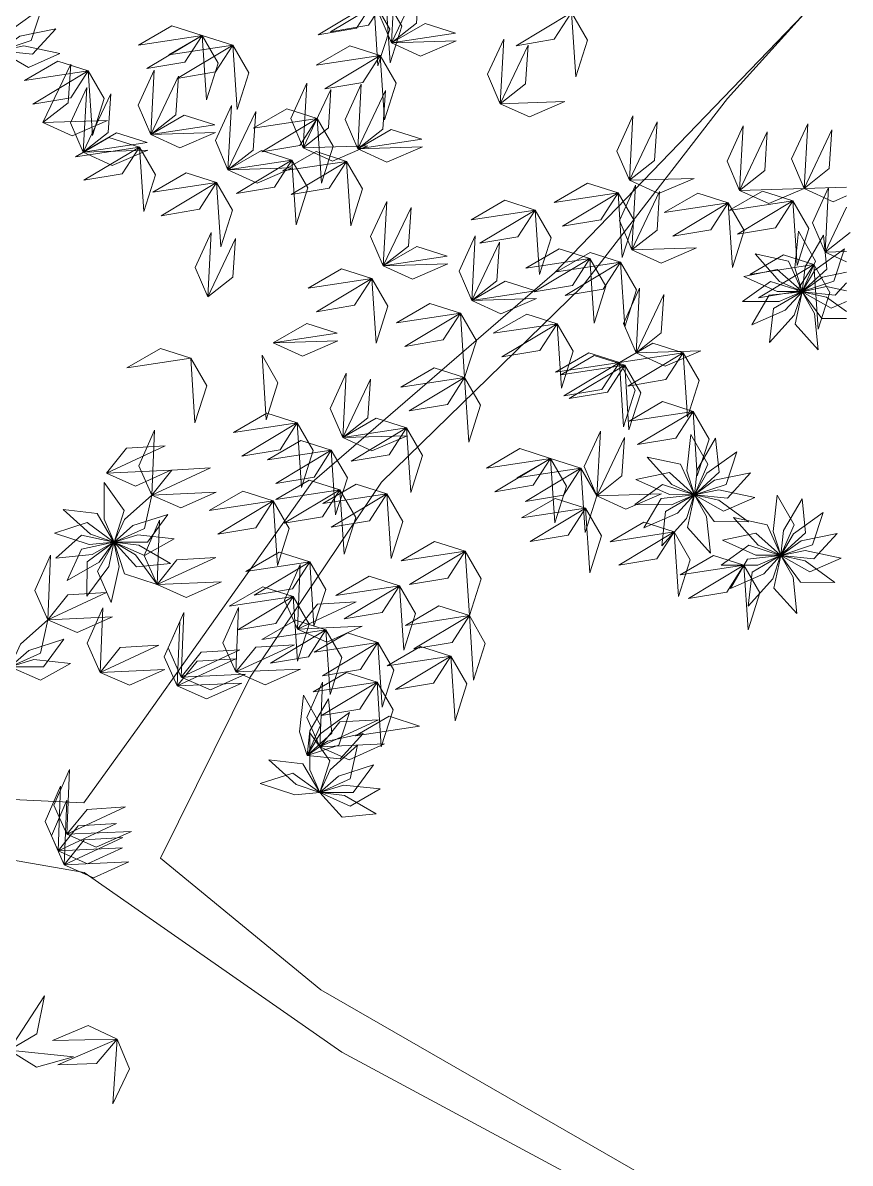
# Model space of a CAD drawing. Header units: inches. Extents: x 15 to 22798, y 21 to 21519.
# Drawn here: x 14913 to 14989.8, y 12393.4 to 12499.2 of the extents above; entities that cross this region are included whole.
import ezdxf

# ---------------------------------------------------------------- set-up
doc = ezdxf.new("R2010")
doc.units = ezdxf.units.IN
doc.header["$MEASUREMENT"] = 0
doc.layers.add('ARREDAMENTO', color=8, linetype='Continuous', lineweight=13)

msp = doc.modelspace()

# ---------------------------------------------------------------- linework, layer by layer
at = {"layer": 'ARREDAMENTO', "lineweight": 0}
for points in [[(14947.21, 12497.31), (14946.04, 12500.03), (14947.53, 12503.29), (14947.21, 12497.31)], [(14947.21, 12497.31), (14949.54, 12499.14), (14949.78, 12502.72), (14947.21, 12497.31)], [(14914.76, 12500.56), (14912, 12498.57), (14910.83, 12496.57), (14913.76, 12497.54), (14914.76, 12500.56)], [(14945.56, 12501.15), (14943.95, 12498.66), (14940.41, 12498.07), (14945.56, 12501.15)], [(14946.68, 12501.44), (14945.08, 12498.95), (14941.54, 12498.35), (14946.68, 12501.44)], [(14945.56, 12501.15), (14947.04, 12498.59), (14945.95, 12495.17), (14945.56, 12501.15)], [(14946.68, 12501.44), (14948.17, 12498.87), (14947.08, 12495.45), (14946.68, 12501.44)], [(14963.91, 12500.14), (14962.3, 12497.65), (14958.76, 12497.05), (14963.91, 12500.14)], [(14963.91, 12500.14), (14965.39, 12497.57), (14964.3, 12494.15), (14963.91, 12500.14)], [(14916.05, 12498.62), (14912.71, 12497.92), (14910.84, 12496.57), (14913.9, 12496.26), (14916.05, 12498.62)], [(14929.65, 12498), (14926.82, 12498.9), (14923.72, 12497.11), (14929.65, 12498)], [(14953.14, 12498.2), (14950.32, 12499.1), (14947.21, 12497.31), (14953.14, 12498.2)], [(14929.65, 12498), (14928.04, 12495.51), (14924.5, 12494.92), (14929.65, 12498)], [(14932.47, 12497.1), (14929.65, 12498), (14926.54, 12496.21), (14932.47, 12497.1)], [(14929.65, 12498), (14931.13, 12495.44), (14930.04, 12492.02), (14929.65, 12498)], [(14947.21, 12497.31), (14949.91, 12496.07), (14953.2, 12497.49), (14947.21, 12497.31)], [(14957.3, 12491.67), (14956.13, 12494.4), (14957.62, 12497.66), (14957.3, 12491.67)], [(14916.43, 12496.32), (14913.09, 12497.03), (14910.83, 12496.57), (14913.51, 12495.04), (14916.43, 12496.32)], [(14932.47, 12497.1), (14930.87, 12494.61), (14927.33, 12494.02), (14932.47, 12497.1)], [(14932.47, 12497.1), (14933.96, 12494.54), (14932.87, 12491.12), (14932.47, 12497.1)], [(14946.16, 12496.14), (14943.33, 12497.05), (14940.22, 12495.25), (14946.16, 12496.14)], [(14957.3, 12491.67), (14959.63, 12493.51), (14959.88, 12497.09), (14957.3, 12491.67)], [(14919.07, 12494.72), (14916.24, 12495.62), (14913.14, 12493.82), (14919.07, 12494.72)], [(14914.86, 12489.93), (14917.19, 12491.76), (14917.44, 12495.34), (14914.86, 12489.93)], [(14946.16, 12496.14), (14944.55, 12493.65), (14941.01, 12493.06), (14946.16, 12496.14)], [(14946.16, 12496.14), (14947.64, 12493.58), (14946.55, 12490.16), (14946.16, 12496.14)], [(14919.07, 12494.72), (14917.46, 12492.22), (14913.92, 12491.63), (14919.07, 12494.72)], [(14919.07, 12494.72), (14920.55, 12492.15), (14919.46, 12488.73), (14919.07, 12494.72)], [(14924.87, 12488.8), (14923.7, 12491.53), (14925.19, 12494.79), (14924.87, 12488.8)], [(14924.87, 12488.8), (14927.19, 12490.64), (14927.44, 12494.22), (14924.87, 12488.8)], [(14918.6, 12487.17), (14917.43, 12489.9), (14918.92, 12493.16), (14918.6, 12487.17)], [(14939.02, 12487.58), (14937.85, 12490.31), (14939.34, 12493.57), (14939.02, 12487.58)], [(14944.08, 12487.48), (14942.91, 12490.21), (14944.4, 12493.47), (14944.08, 12487.48)], [(14918.6, 12487.17), (14920.92, 12489.01), (14921.17, 12492.59), (14918.6, 12487.17)], [(14939.02, 12487.58), (14941.35, 12489.42), (14941.59, 12493), (14939.02, 12487.58)], [(14944.08, 12487.48), (14946.4, 12489.32), (14946.65, 12492.9), (14944.08, 12487.48)], [(14932.03, 12485.53), (14930.87, 12488.25), (14932.36, 12491.51), (14932.03, 12485.53)], [(14932.03, 12485.53), (14934.36, 12487.36), (14934.61, 12490.94), (14932.03, 12485.53)], [(14940.31, 12490.29), (14937.48, 12491.19), (14934.38, 12489.39), (14940.31, 12490.29)], [(14957.3, 12491.67), (14960, 12490.44), (14963.3, 12491.86), (14957.3, 12491.67)], [(14914.86, 12489.93), (14917.56, 12488.69), (14920.86, 12490.11), (14914.86, 12489.93)], [(14930.8, 12489.7), (14927.97, 12490.6), (14924.87, 12488.8), (14930.8, 12489.7)], [(14940.31, 12490.29), (14938.7, 12487.8), (14935.16, 12487.21), (14940.31, 12490.29)], [(14940.31, 12490.29), (14941.79, 12487.72), (14940.7, 12484.31), (14940.31, 12490.29)], [(14969.28, 12484.56), (14968.11, 12487.28), (14969.6, 12490.55), (14969.28, 12484.56)], [(14969.28, 12484.56), (14971.61, 12486.4), (14971.86, 12489.98), (14969.28, 12484.56)], [(14924.53, 12488.07), (14921.7, 12488.97), (14918.6, 12487.17), (14924.53, 12488.07)], [(14924.87, 12488.8), (14927.56, 12487.57), (14930.86, 12488.99), (14924.87, 12488.8)], [(14950.01, 12488.38), (14947.18, 12489.28), (14944.08, 12487.48), (14950.01, 12488.38)], [(14979.51, 12483.63), (14978.34, 12486.35), (14979.83, 12489.62), (14979.51, 12483.63)], [(14979.51, 12483.63), (14981.84, 12485.47), (14982.08, 12489.05), (14979.51, 12483.63)], [(14985.5, 12483.81), (14984.34, 12486.54), (14985.83, 12489.8), (14985.5, 12483.81)], [(14985.5, 12483.81), (14987.83, 12485.65), (14988.08, 12489.23), (14985.5, 12483.81)], [(14923.81, 12487.64), (14920.99, 12488.54), (14917.88, 12486.75), (14923.81, 12487.64)], [(14923.81, 12487.64), (14920.99, 12488.54), (14917.88, 12486.75), (14923.81, 12487.64)], [(14939.02, 12487.58), (14941.72, 12486.35), (14945.01, 12487.77), (14939.02, 12487.58)], [(14918.6, 12487.17), (14921.29, 12485.94), (14924.59, 12487.35), (14918.6, 12487.17)], [(14923.81, 12487.64), (14922.21, 12485.15), (14918.67, 12484.56), (14923.81, 12487.64)], [(14923.81, 12487.64), (14922.21, 12485.15), (14918.67, 12484.56), (14923.81, 12487.64)], [(14923.81, 12487.64), (14925.3, 12485.08), (14924.21, 12481.66), (14923.81, 12487.64)], [(14923.81, 12487.64), (14925.3, 12485.08), (14924.21, 12481.66), (14923.81, 12487.64)], [(14937.96, 12486.42), (14935.14, 12487.32), (14932.03, 12485.53), (14937.96, 12486.42)], [(14943.02, 12486.32), (14940.2, 12487.22), (14937.09, 12485.43), (14943.02, 12486.32)], [(14944.08, 12487.48), (14946.77, 12486.25), (14950.07, 12487.67), (14944.08, 12487.48)], [(14932.03, 12485.53), (14934.73, 12484.29), (14938.03, 12485.71), (14932.03, 12485.53)], [(14937.96, 12486.42), (14936.36, 12483.93), (14932.82, 12483.34), (14937.96, 12486.42)], [(14943.02, 12486.32), (14941.42, 12483.83), (14937.88, 12483.24), (14943.02, 12486.32)], [(14937.96, 12486.42), (14939.45, 12483.86), (14938.36, 12480.44), (14937.96, 12486.42)], [(14943.02, 12486.32), (14944.51, 12483.76), (14943.42, 12480.34), (14943.02, 12486.32)], [(14930.98, 12484.36), (14928.16, 12485.27), (14925.05, 12483.47), (14930.98, 12484.36)], [(14969.28, 12484.56), (14971.98, 12483.33), (14975.28, 12484.74), (14969.28, 12484.56)], [(14930.98, 12484.36), (14929.38, 12481.87), (14925.84, 12481.28), (14930.98, 12484.36)], [(14930.98, 12484.36), (14932.46, 12481.8), (14931.37, 12478.38), (14930.98, 12484.36)], [(14968.23, 12483.4), (14965.4, 12484.3), (14962.3, 12482.5), (14968.23, 12483.4)], [(14969.52, 12478.12), (14968.35, 12480.84), (14969.84, 12484.11), (14969.52, 12478.12)], [(14969.52, 12478.12), (14971.85, 12479.95), (14972.09, 12483.53), (14969.52, 12478.12)], [(14984.45, 12482.65), (14981.63, 12483.55), (14978.52, 12481.76), (14984.45, 12482.65)], [(14979.51, 12483.63), (14982.21, 12482.4), (14985.5, 12483.81), (14979.51, 12483.63)], [(14989.43, 12483.93), (14985.5, 12483.81)], [(14985.5, 12483.81), (14988.2, 12482.58), (14989.43, 12483.11)], [(14987.45, 12477.9), (14986.28, 12480.62), (14987.77, 12483.89), (14987.45, 12477.9)], [(14946.44, 12476.62), (14945.27, 12479.34), (14946.76, 12482.61), (14946.44, 12476.62)], [(14960.54, 12481.8), (14957.71, 12482.71), (14954.6, 12480.91), (14960.54, 12481.8)], [(14968.23, 12483.4), (14966.62, 12480.91), (14963.08, 12480.31), (14968.23, 12483.4)], [(14968.23, 12483.4), (14969.71, 12480.83), (14968.62, 12477.41), (14968.23, 12483.4)], [(14978.45, 12482.47), (14975.63, 12483.37), (14972.52, 12481.57), (14978.45, 12482.47)], [(14978.45, 12482.47), (14976.85, 12479.98), (14973.31, 12479.38), (14978.45, 12482.47)], [(14978.45, 12482.47), (14979.94, 12479.9), (14978.85, 12476.48), (14978.45, 12482.47)], [(14984.45, 12482.65), (14982.85, 12480.16), (14979.31, 12479.57), (14984.45, 12482.65)], [(14984.45, 12482.65), (14985.93, 12480.09), (14984.84, 12476.67), (14984.45, 12482.65)], [(14946.44, 12476.62), (14948.77, 12478.46), (14949.02, 12482.04), (14946.44, 12476.62)], [(14960.54, 12481.8), (14958.93, 12479.31), (14955.39, 12478.72), (14960.54, 12481.8)], [(14960.54, 12481.8), (14962.02, 12479.24), (14960.93, 12475.82), (14960.54, 12481.8)], [(14989.43, 12482.07), (14987.45, 12477.9)], [(14930.16, 12473.74), (14928.99, 12476.46), (14930.48, 12479.73), (14930.16, 12473.74)], [(14954.65, 12473.41), (14953.48, 12476.13), (14954.97, 12479.4), (14954.65, 12473.41)], [(14984.98, 12479.83), (14984.62, 12476.44), (14985.32, 12474.24), (14986.56, 12477.07), (14984.98, 12479.83)], [(14987.29, 12479.48), (14985.58, 12476.53), (14985.32, 12474.24), (14987.6, 12476.31), (14987.29, 12479.48)], [(14987.45, 12477.9), (14989.77, 12479.73)], [(14930.16, 12473.74), (14932.48, 12475.57), (14932.73, 12479.15), (14930.16, 12473.74)], [(14952.37, 12477.52), (14949.55, 12478.42), (14946.44, 12476.62), (14952.37, 12477.52)], [(14954.65, 12473.41), (14956.98, 12475.25), (14957.23, 12478.83), (14954.65, 12473.41)], [(14969.52, 12478.12), (14972.22, 12476.89), (14975.51, 12478.3), (14969.52, 12478.12)], [(14965.6, 12477.3), (14962.78, 12478.2), (14959.67, 12476.41), (14965.6, 12477.3)], [(14965.6, 12477.3), (14964, 12474.81), (14960.46, 12474.22), (14965.6, 12477.3)], [(14968.47, 12476.96), (14965.64, 12477.86), (14962.53, 12476.06), (14968.47, 12476.96)], [(14965.6, 12477.3), (14967.09, 12474.74), (14966, 12471.32), (14965.6, 12477.3)], [(14986.39, 12476.74), (14983.57, 12477.64), (14980.46, 12475.84), (14986.39, 12476.74)], [(14980.94, 12477.73), (14983.21, 12475.19), (14985.31, 12474.24), (14984.04, 12477.06), (14980.94, 12477.73)], [(14989.25, 12478.22), (14986.49, 12476.23), (14985.32, 12474.24), (14988.25, 12475.2), (14989.25, 12478.22)], [(14989.43, 12477.96), (14987.45, 12477.9)], [(14987.45, 12477.9), (14989.43, 12476.99)], [(14945.39, 12475.46), (14942.56, 12476.36), (14939.46, 12474.56), (14945.39, 12475.46)], [(14946.44, 12476.62), (14949.14, 12475.39), (14952.44, 12476.8), (14946.44, 12476.62)], [(14968.47, 12476.96), (14966.86, 12474.46), (14963.32, 12473.87), (14968.47, 12476.96)], [(14968.47, 12476.96), (14969.95, 12474.39), (14968.86, 12470.97), (14968.47, 12476.96)], [(14979.89, 12475.65), (14983, 12474.26), (14985.31, 12474.24), (14983.01, 12476.3), (14979.89, 12475.65)], [(14986.39, 12476.74), (14984.79, 12474.24), (14981.25, 12473.65), (14986.39, 12476.74)], [(14986.39, 12476.74), (14987.88, 12474.17), (14986.79, 12470.75), (14986.39, 12476.74)], [(14945.39, 12475.46), (14943.78, 12472.97), (14940.24, 12472.37), (14945.39, 12475.46)], [(14945.39, 12475.46), (14946.87, 12472.89), (14945.78, 12469.47), (14945.39, 12475.46)], [(14960.58, 12474.3), (14957.76, 12475.21), (14954.65, 12473.41), (14960.58, 12474.3)], [(14979.78, 12473.32), (14983.19, 12473.31), (14985.31, 12474.24), (14982.37, 12475.18), (14979.78, 12473.32)], [(14989.43, 12476.05), (14987.2, 12475.58), (14985.32, 12474.23), (14988.39, 12473.92), (14989.43, 12475.06)], [(14969.9, 12468.56), (14968.73, 12471.29), (14970.22, 12474.55), (14969.9, 12468.56)], [(14980.63, 12471.15), (14983.75, 12472.53), (14985.31, 12474.23), (14982.24, 12473.9), (14980.63, 12471.15)], [(14982.29, 12469.51), (14984.58, 12472.04), (14985.31, 12474.23), (14982.64, 12472.68), (14982.29, 12469.51)], [(14986.8, 12468.83), (14986.45, 12472.22), (14985.31, 12474.23), (14984.68, 12471.21), (14986.8, 12468.83)], [(14989.43, 12474.3), (14987.58, 12474.7), (14985.32, 12474.23), (14988, 12472.7), (14989.43, 12473.33)], [(14989.43, 12472.38), (14987.57, 12473.73), (14985.32, 12474.23), (14987.14, 12471.74), (14989.43, 12471.73)], [(14953.6, 12472.25), (14950.77, 12473.15), (14947.67, 12471.35), (14953.6, 12472.25)], [(14954.65, 12473.41), (14957.35, 12472.18), (14960.65, 12473.59), (14954.65, 12473.41)], [(14969.9, 12468.56), (14972.23, 12470.4), (14972.48, 12473.98), (14969.9, 12468.56)], [(14953.6, 12472.25), (14951.99, 12469.76), (14948.45, 12469.16), (14953.6, 12472.25)], [(14953.6, 12472.25), (14955.08, 12469.68), (14953.99, 12466.26), (14953.6, 12472.25)], [(14962.58, 12471.26), (14959.75, 12472.16), (14956.65, 12470.37), (14962.58, 12471.26)], [(14942.17, 12470.39), (14939.35, 12471.29), (14936.24, 12469.49), (14942.17, 12470.39)], [(14962.58, 12471.26), (14960.97, 12468.77), (14957.43, 12468.18), (14962.58, 12471.26)], [(14962.58, 12471.26), (14964.06, 12468.7), (14962.97, 12465.28), (14962.58, 12471.26)], [(14928.58, 12468.06), (14925.76, 12468.96), (14922.65, 12467.16), (14928.58, 12468.06)], [(14936.24, 12469.49), (14938.94, 12468.26), (14942.23, 12469.68), (14936.24, 12469.49)], [(14974.28, 12468.56), (14971.45, 12469.46), (14968.35, 12467.66), (14974.28, 12468.56)], [(14969.9, 12468.56), (14972.6, 12467.33), (14975.9, 12468.75), (14969.9, 12468.56)], [(14928.58, 12468.06), (14930.06, 12465.49), (14928.97, 12462.07), (14928.58, 12468.06)], [(14935.19, 12468.33), (14936.67, 12465.77), (14935.58, 12462.35), (14935.19, 12468.33)], [(14968.35, 12467.66), (14965.52, 12468.57), (14962.42, 12466.77), (14968.35, 12467.66)], [(14968.85, 12467.4), (14966.02, 12468.3), (14962.92, 12466.51), (14968.85, 12467.4)], [(14968.35, 12467.66), (14966.74, 12465.17), (14963.2, 12464.58), (14968.35, 12467.66)], [(14968.35, 12467.66), (14969.83, 12465.1), (14968.74, 12461.68), (14968.35, 12467.66)], [(14974.28, 12468.56), (14972.67, 12466.07), (14969.13, 12465.48), (14974.28, 12468.56)], [(14974.28, 12468.56), (14975.76, 12465.99), (14974.67, 12462.58), (14974.28, 12468.56)], [(14942.68, 12460.69), (14941.51, 12463.41), (14943, 12466.68), (14942.68, 12460.69)], [(14953.99, 12466.26), (14951.17, 12467.16), (14948.06, 12465.37), (14953.99, 12466.26)], [(14968.85, 12467.4), (14967.24, 12464.91), (14963.7, 12464.32), (14968.85, 12467.4)], [(14968.85, 12467.4), (14970.33, 12464.84), (14969.24, 12461.42), (14968.85, 12467.4)], [(14942.68, 12460.69), (14945, 12462.53), (14945.25, 12466.11), (14942.68, 12460.69)], [(14953.99, 12466.26), (14952.39, 12463.77), (14948.85, 12463.18), (14953.99, 12466.26)], [(14953.99, 12466.26), (14955.48, 12463.7), (14954.39, 12460.28), (14953.99, 12466.26)], [(14975.19, 12463.13), (14972.36, 12464.03), (14969.26, 12462.23), (14975.19, 12463.13)], [(14938.46, 12462.06), (14935.64, 12462.96), (14932.53, 12461.16), (14938.46, 12462.06)], [(14948.61, 12461.59), (14945.78, 12462.49), (14942.68, 12460.69), (14948.61, 12461.59)], [(14948.61, 12461.59), (14945.78, 12462.49), (14942.68, 12460.69), (14948.61, 12461.59)], [(14975.19, 12463.13), (14973.58, 12460.63), (14970.04, 12460.04), (14975.19, 12463.13)], [(14975.19, 12463.13), (14976.67, 12460.56), (14975.58, 12457.14), (14975.19, 12463.13)], [(14924.96, 12455.37), (14923.75, 12458.08), (14925.2, 12461.37), (14924.96, 12455.37)], [(14938.46, 12462.06), (14936.86, 12459.57), (14933.32, 12458.97), (14938.46, 12462.06)], [(14938.46, 12462.06), (14939.95, 12459.49), (14938.86, 12456.07), (14938.46, 12462.06)], [(14948.61, 12461.59), (14947, 12459.09), (14943.46, 12458.5), (14948.61, 12461.59)], [(14948.61, 12461.59), (14950.09, 12459.02), (14949, 12455.6), (14948.61, 12461.59)], [(14941.62, 12459.53), (14938.8, 12460.43), (14935.69, 12458.63), (14941.62, 12459.53)], [(14942.68, 12460.69), (14945.37, 12459.46), (14948.67, 12460.87), (14942.68, 12460.69)], [(14966.26, 12455.3), (14965.1, 12458.03), (14966.59, 12461.29), (14966.26, 12455.3)], [(14966.26, 12455.3), (14968.59, 12457.14), (14968.84, 12460.72), (14966.26, 12455.3)], [(14974.98, 12460.99), (14974.62, 12457.6), (14975.31, 12455.4), (14976.56, 12458.23), (14974.98, 12460.99)], [(14977.28, 12460.64), (14975.57, 12457.69), (14975.32, 12455.4), (14977.6, 12457.48), (14977.28, 12460.64)], [(14920.75, 12457.39), (14922.61, 12459.7), (14926.19, 12459.92), (14920.75, 12457.39)], [(14941.62, 12459.53), (14940.02, 12457.04), (14936.48, 12456.45), (14941.62, 12459.53)], [(14941.62, 12459.53), (14943.11, 12456.96), (14942.02, 12453.54), (14941.62, 12459.53)], [(14961.95, 12458.77), (14959.13, 12459.67), (14956.02, 12457.87), (14961.95, 12458.77)], [(14979.25, 12459.38), (14976.48, 12457.39), (14975.32, 12455.4), (14978.25, 12456.36), (14979.25, 12459.38)], [(14961.95, 12458.77), (14960.35, 12456.28), (14956.81, 12455.68), (14961.95, 12458.77)], [(14964.78, 12457.87), (14961.95, 12458.77), (14958.85, 12456.97), (14964.78, 12457.87)], [(14961.95, 12458.77), (14963.44, 12456.2), (14962.35, 12452.78), (14961.95, 12458.77)], [(14970.93, 12458.89), (14973.21, 12456.35), (14975.31, 12455.4), (14974.04, 12458.22), (14970.93, 12458.89)], [(14920.75, 12457.39), (14923.46, 12456.2), (14926.74, 12457.66), (14920.75, 12457.39)], [(14924.96, 12455.37), (14926.82, 12457.68), (14930.4, 12457.9), (14924.96, 12455.37)], [(14964.78, 12457.87), (14963.17, 12455.37), (14959.63, 12454.78), (14964.78, 12457.87)], [(14964.78, 12457.87), (14966.26, 12455.3), (14965.17, 12451.88), (14964.78, 12457.87)], [(14969.89, 12456.81), (14973, 12455.42), (14975.3, 12455.4), (14973, 12457.46), (14969.89, 12456.81)], [(14980.53, 12457.44), (14977.19, 12456.74), (14975.32, 12455.39), (14978.39, 12455.09), (14980.53, 12457.44)], [(14920.55, 12456.53), (14920.54, 12453.12), (14921.46, 12451.01), (14922.4, 12453.94), (14920.55, 12456.53)], [(14942.41, 12455.86), (14939.58, 12456.76), (14936.48, 12454.96), (14942.41, 12455.86)], [(14946.76, 12455.47), (14943.94, 12456.37), (14940.83, 12454.57), (14946.76, 12455.47)], [(14969.78, 12454.48), (14973.19, 12454.47), (14975.3, 12455.4), (14972.36, 12456.34), (14969.78, 12454.48)], [(14924.96, 12455.37), (14922.42, 12453.1), (14921.47, 12451), (14924.28, 12452.27), (14924.96, 12455.37)], [(14924.96, 12455.37), (14927.67, 12454.18), (14930.95, 12455.64), (14924.96, 12455.37)], [(14936.24, 12454.82), (14933.41, 12455.72), (14930.3, 12453.93), (14936.24, 12454.82)], [(14942.41, 12455.86), (14940.8, 12453.36), (14937.26, 12452.77), (14942.41, 12455.86)], [(14946.76, 12455.47), (14945.16, 12452.97), (14941.62, 12452.38), (14946.76, 12455.47)], [(14942.41, 12455.86), (14943.89, 12453.29), (14942.8, 12449.87), (14942.41, 12455.86)], [(14946.76, 12455.47), (14948.25, 12452.9), (14947.16, 12449.48), (14946.76, 12455.47)], [(14965.21, 12454.14), (14962.39, 12455.04), (14959.28, 12453.24), (14965.21, 12454.14)], [(14966.26, 12455.3), (14968.96, 12454.07), (14972.26, 12455.48), (14966.26, 12455.3)], [(14970.63, 12452.31), (14973.75, 12453.69), (14975.3, 12455.39), (14972.24, 12455.06), (14970.63, 12452.31)], [(14972.29, 12450.67), (14974.58, 12453.2), (14975.3, 12455.39), (14972.64, 12453.84), (14972.29, 12450.67)], [(14976.8, 12449.99), (14976.45, 12453.38), (14975.31, 12455.39), (14974.68, 12452.37), (14976.8, 12449.99)], [(14980.91, 12455.14), (14977.58, 12455.86), (14975.32, 12455.39), (14978, 12453.86), (14980.91, 12455.14)], [(14980.32, 12452.88), (14977.57, 12454.89), (14975.32, 12455.39), (14977.14, 12452.9), (14980.32, 12452.88)], [(14983, 12455.37), (14982.63, 12451.98), (14983.33, 12449.78), (14984.58, 12452.6), (14983, 12455.37)], [(14985.3, 12455.02), (14983.59, 12452.07), (14983.34, 12449.78), (14985.62, 12451.85), (14985.3, 12455.02)], [(14916.74, 12454.02), (14919.27, 12451.73), (14921.45, 12451.01), (14919.9, 12453.67), (14916.74, 12454.02)], [(14936.24, 12454.82), (14934.63, 12452.33), (14931.09, 12451.74), (14936.24, 12454.82)], [(14936.24, 12454.82), (14937.72, 12452.26), (14936.63, 12448.84), (14936.24, 12454.82)], [(14965.21, 12454.14), (14963.61, 12451.65), (14960.07, 12451.06), (14965.21, 12454.14)], [(14965.21, 12454.14), (14966.69, 12451.57), (14965.6, 12448.16), (14965.21, 12454.14)], [(14926.44, 12453.57), (14923.19, 12452.53), (14921.47, 12451), (14924.55, 12451.01), (14926.44, 12453.57)], [(14925.45, 12447.06), (14924.24, 12449.77), (14925.68, 12453.05), (14925.45, 12447.06)], [(14978.95, 12453.27), (14981.22, 12450.73), (14983.33, 12449.78), (14982.06, 12452.59), (14978.95, 12453.27)], [(14987.27, 12453.76), (14984.5, 12451.76), (14983.34, 12449.77), (14986.27, 12450.74), (14987.27, 12453.76)], [(14915.92, 12451.84), (14919.16, 12450.78), (14921.45, 12451), (14918.95, 12452.81), (14915.92, 12451.84)], [(14973.43, 12451.94), (14970.61, 12452.84), (14967.5, 12451.04), (14973.43, 12451.94)], [(14973.43, 12451.94), (14971.83, 12449.45), (14968.29, 12448.85), (14973.43, 12451.94)], [(14973.43, 12451.94), (14974.92, 12449.37), (14973.83, 12445.95), (14973.43, 12451.94)], [(14977.91, 12451.19), (14981.02, 12449.79), (14983.32, 12449.78), (14981.02, 12451.83), (14977.91, 12451.19)], [(14988.55, 12451.81), (14985.21, 12451.11), (14983.34, 12449.77), (14986.41, 12449.46), (14988.55, 12451.81)], [(14916.05, 12449.51), (14919.44, 12449.86), (14921.45, 12451), (14918.43, 12451.63), (14916.05, 12449.51)], [(14917.12, 12447.44), (14920.08, 12449.14), (14921.45, 12451), (14918.44, 12450.34), (14917.12, 12447.44)], [(14918.94, 12445.99), (14920.96, 12448.74), (14921.45, 12450.99), (14918.96, 12449.17), (14918.94, 12445.99)], [(14921.2, 12445.4), (14921.92, 12448.73), (14921.45, 12450.99), (14919.92, 12448.31), (14921.2, 12445.4)], [(14925.45, 12447.06), (14923.45, 12449.82), (14921.46, 12450.99), (14922.43, 12448.06), (14925.45, 12447.06)], [(14926.7, 12449.02), (14923.76, 12450.73), (14921.46, 12450.99), (14923.54, 12448.71), (14926.7, 12449.02)], [(14927.05, 12451.32), (14923.67, 12451.69), (14921.47, 12450.99), (14924.29, 12449.75), (14927.05, 12451.32)], [(14954.04, 12450.16), (14951.21, 12451.06), (14948.1, 12449.27), (14954.04, 12450.16)], [(14915.31, 12443.8), (14914.11, 12446.51), (14915.55, 12449.79), (14915.31, 12443.8)], [(14939.62, 12449.18), (14936.79, 12450.08), (14933.69, 12448.28), (14939.62, 12449.18)], [(14954.04, 12450.16), (14952.43, 12447.67), (14948.89, 12447.08), (14954.04, 12450.16)], [(14954.04, 12450.16), (14955.52, 12447.6), (14954.43, 12444.18), (14954.04, 12450.16)], [(14979.91, 12448.85), (14977.09, 12449.75), (14973.98, 12447.96), (14979.91, 12448.85)], [(14977.8, 12448.86), (14981.21, 12448.85), (14983.32, 12449.77), (14980.38, 12450.71), (14977.8, 12448.86)], [(14978.65, 12446.69), (14981.77, 12448.07), (14983.32, 12449.77), (14980.25, 12449.43), (14978.65, 12446.69)], [(14980.31, 12445.05), (14982.6, 12447.58), (14983.32, 12449.77), (14980.66, 12448.21), (14980.31, 12445.05)], [(14984.82, 12444.37), (14984.47, 12447.76), (14983.33, 12449.76), (14982.7, 12446.74), (14984.82, 12444.37)], [(14988.93, 12449.51), (14985.6, 12450.23), (14983.34, 12449.77), (14986.02, 12448.24), (14988.93, 12449.51)], [(14988.34, 12447.26), (14985.59, 12449.27), (14983.34, 12449.76), (14985.16, 12447.28), (14988.34, 12447.26)], [(14925.45, 12447.06), (14927.3, 12449.37), (14930.89, 12449.58), (14925.45, 12447.06)], [(14939.62, 12449.18), (14938.01, 12446.68), (14934.47, 12446.09), (14939.62, 12449.18)], [(14938.48, 12442.92), (14937.27, 12445.63), (14938.72, 12448.91), (14938.48, 12442.92)], [(14939.62, 12449.18), (14941.1, 12446.61), (14940.01, 12443.19), (14939.62, 12449.18)], [(14979.91, 12448.85), (14978.31, 12446.36), (14974.77, 12445.77), (14979.91, 12448.85)], [(14979.91, 12448.85), (14981.4, 12446.29), (14980.31, 12442.87), (14979.91, 12448.85)], [(14947.96, 12446.95), (14945.13, 12447.85), (14942.03, 12446.06), (14947.96, 12446.95)], [(14925.45, 12447.06), (14928.16, 12445.86), (14931.44, 12447.33), (14925.45, 12447.06)], [(14938.08, 12445.95), (14935.26, 12446.86), (14932.15, 12445.06), (14938.08, 12445.95)], [(14947.96, 12446.95), (14946.35, 12444.46), (14942.81, 12443.87), (14947.96, 12446.95)], [(14947.96, 12446.95), (14949.44, 12444.39), (14948.35, 12440.97), (14947.96, 12446.95)], [(14915.31, 12443.8), (14917.17, 12446.11), (14920.75, 12446.33), (14915.31, 12443.8)], [(14938.08, 12445.95), (14936.48, 12443.46), (14932.94, 12442.87), (14938.08, 12445.95)], [(14938.08, 12445.95), (14939.57, 12443.39), (14938.48, 12439.97), (14938.08, 12445.95)], [(14938.48, 12442.92), (14940.34, 12445.23), (14943.92, 12445.45), (14938.48, 12442.92)], [(14920.17, 12438.91), (14918.96, 12441.62), (14920.41, 12444.9), (14920.17, 12438.91)], [(14927.68, 12438.48), (14926.48, 12441.19), (14927.92, 12444.48), (14927.68, 12438.48)], [(14932.76, 12438.96), (14931.55, 12441.67), (14933, 12444.95), (14932.76, 12438.96)], [(14954.43, 12444.18), (14951.61, 12445.08), (14948.5, 12443.28), (14954.43, 12444.18)], [(14915.31, 12443.8), (14912.77, 12441.53), (14911.82, 12439.43), (14914.63, 12440.69), (14915.31, 12443.8)], [(14915.31, 12443.8), (14918.03, 12442.61), (14921.31, 12444.07), (14915.31, 12443.8)], [(14927.32, 12437.66), (14926.12, 12440.36), (14927.56, 12443.65), (14927.32, 12437.66)], [(14941.11, 12442.86), (14938.29, 12443.76), (14935.18, 12441.97), (14941.11, 12442.86)], [(14954.43, 12444.18), (14952.83, 12441.68), (14949.29, 12441.09), (14954.43, 12444.18)], [(14954.43, 12444.18), (14955.91, 12441.61), (14954.82, 12438.19), (14954.43, 12444.18)], [(14941.11, 12442.86), (14939.51, 12440.37), (14935.97, 12439.78), (14941.11, 12442.86)], [(14938.48, 12442.92), (14941.19, 12441.73), (14944.47, 12443.19), (14938.48, 12442.92)], [(14945.95, 12441.68), (14943.13, 12442.58), (14940.02, 12440.78), (14945.95, 12441.68)], [(14941.11, 12442.86), (14942.59, 12440.3), (14941.5, 12436.88), (14941.11, 12442.86)], [(14916.79, 12442), (14913.55, 12440.95), (14911.82, 12439.42), (14914.91, 12439.43), (14916.79, 12442)], [(14920.17, 12438.91), (14922.03, 12441.22), (14925.61, 12441.43), (14920.17, 12438.91)], [(14932.76, 12438.96), (14934.62, 12441.27), (14938.2, 12441.48), (14932.76, 12438.96)], [(14945.95, 12441.68), (14944.34, 12439.19), (14940.81, 12438.6), (14945.95, 12441.68)], [(14945.95, 12441.68), (14947.43, 12439.11), (14946.34, 12435.69), (14945.95, 12441.68)], [(14952.72, 12440.41), (14949.89, 12441.31), (14946.79, 12439.51), (14952.72, 12440.41)], [(14952.72, 12440.41), (14949.89, 12441.31), (14946.79, 12439.51), (14952.72, 12440.41)], [(14927.32, 12437.66), (14929.18, 12439.97), (14932.76, 12440.18), (14927.32, 12437.66)], [(14927.68, 12438.48), (14929.54, 12440.79), (14933.12, 12441.01), (14927.68, 12438.48)], [(14952.72, 12440.41), (14951.11, 12437.92), (14947.57, 12437.33), (14952.72, 12440.41)], [(14952.72, 12440.41), (14951.11, 12437.92), (14947.57, 12437.33), (14952.72, 12440.41)], [(14952.72, 12440.41), (14954.2, 12437.84), (14953.11, 12434.42), (14952.72, 12440.41)], [(14952.72, 12440.41), (14954.2, 12437.84), (14953.11, 12434.42), (14952.72, 12440.41)], [(14917.41, 12439.75), (14914.02, 12440.12), (14911.82, 12439.42), (14914.64, 12438.18), (14917.41, 12439.75)], [(14920.17, 12438.91), (14922.88, 12437.72), (14926.16, 12439.18), (14920.17, 12438.91)], [(14932.76, 12438.96), (14935.47, 12437.76), (14938.75, 12439.22), (14932.76, 12438.96)], [(14927.68, 12438.48), (14930.4, 12437.29), (14933.67, 12438.75), (14927.68, 12438.48)], [(14945.87, 12438.01), (14943.04, 12438.91), (14939.94, 12437.11), (14945.87, 12438.01)], [(14927.32, 12437.66), (14930.04, 12436.46), (14933.32, 12437.92), (14927.32, 12437.66)], [(14940.56, 12432.01), (14939.36, 12434.72), (14940.8, 12438), (14940.56, 12432.01)], [(14945.87, 12438.01), (14944.26, 12435.51), (14940.72, 12434.92), (14945.87, 12438.01)], [(14945.87, 12438.01), (14947.35, 12435.44), (14946.26, 12432.02), (14945.87, 12438.01)], [(14939.04, 12436.79), (14938.68, 12433.41), (14939.38, 12431.21), (14940.62, 12434.03), (14939.04, 12436.79)], [(14941.35, 12436.45), (14939.64, 12433.5), (14939.38, 12431.21), (14941.66, 12433.28), (14941.35, 12436.45)], [(14943.31, 12435.19), (14940.55, 12433.19), (14939.38, 12431.2), (14942.31, 12432.17), (14943.31, 12435.19)], [(14940.56, 12432.01), (14942.42, 12434.32), (14946, 12434.53), (14940.56, 12432.01)], [(14949.8, 12433.94), (14946.98, 12434.84), (14943.87, 12433.04), (14949.8, 12433.94)], [(14944.59, 12433.24), (14941.26, 12432.54), (14939.38, 12431.2), (14942.45, 12430.89), (14944.59, 12433.24)], [(14939.64, 12433.3), (14939.63, 12429.89), (14940.55, 12427.78), (14941.49, 12430.72), (14939.64, 12433.3)], [(14944.05, 12432.15), (14941.51, 12429.87), (14940.55, 12427.77), (14943.37, 12429.04), (14944.05, 12432.15)], [(14940.56, 12432.01), (14943.28, 12430.82), (14946.56, 12432.28), (14940.56, 12432.01)], [(14935.83, 12430.79), (14938.35, 12428.51), (14940.54, 12427.78), (14938.99, 12430.44), (14935.83, 12430.79)], [(14917.09, 12423.9), (14915.88, 12426.61), (14917.33, 12429.9), (14917.09, 12423.9)], [(14935.01, 12428.61), (14938.24, 12427.55), (14940.54, 12427.78), (14938.04, 12429.58), (14935.01, 12428.61)], [(14945.53, 12430.34), (14942.28, 12429.3), (14940.56, 12427.77), (14943.64, 12427.78), (14945.53, 12430.34)], [(14916.26, 12422.36), (14915.06, 12425.07), (14916.5, 12428.35), (14916.26, 12422.36)], [(14946.14, 12428.1), (14942.75, 12428.46), (14940.55, 12427.77), (14943.38, 12426.52), (14946.14, 12428.1)], [(14945.79, 12425.79), (14942.84, 12427.51), (14940.55, 12427.76), (14942.62, 12425.48), (14945.79, 12425.79)], [(14916.84, 12421.06), (14915.64, 12423.77), (14917.08, 12427.06), (14916.84, 12421.06)], [(14917.09, 12423.9), (14918.95, 12426.21), (14922.53, 12426.43), (14917.09, 12423.9)], [(14916.26, 12422.36), (14918.12, 12424.67), (14921.7, 12424.89), (14916.26, 12422.36)], [(14916.84, 12421.06), (14918.7, 12423.37), (14922.28, 12423.59), (14916.84, 12421.06)], [(14917.09, 12423.9), (14919.8, 12422.71), (14923.08, 12424.17), (14917.09, 12423.9)], [(14916.26, 12422.36), (14918.98, 12421.17), (14922.25, 12422.63), (14916.26, 12422.36)], [(14916.84, 12421.06), (14919.56, 12419.87), (14922.83, 12421.33), (14916.84, 12421.06)], [(14911.74, 12403.87), (14914.29, 12405.39), (14915, 12408.9), (14911.74, 12403.87)], [(14921.76, 12404.89), (14919.07, 12406.16), (14915.76, 12404.78), (14921.76, 12404.89)], [(14921.76, 12404.89), (14919.84, 12402.63), (14916.25, 12402.51), (14921.76, 12404.89)], [(14921.76, 12404.89), (14922.89, 12402.15), (14921.36, 12398.91), (14921.76, 12404.89)], [(14911.74, 12403.87), (14914.25, 12402.3), (14917.71, 12403.26), (14911.74, 12403.87)]]:
    msp.add_lwpolyline(points, dxfattribs=at)
at = {"layer": 'ARREDAMENTO', "linetype": 'Continuous', "lineweight": 0}
for points in [[(14980.72, 12386.43), (14940.65, 12409.48), (14925.78, 12421.68), (14934.09, 12438.47), (14946.28, 12456.57), (14964.91, 12474.7), (14978.38, 12492.16), (14985.44, 12499.93), (14962.32, 12475.98), (14939.83, 12456.55), (14923.8, 12433.92), (14918.66, 12426.81), (14893.51, 12428), (14875.44, 12433.74), (14849.62, 12440.08), (14814.16, 12439.95)], [(14793.75, 12382.48), (14774.98, 12399.82), (14764.62, 12411.39), (14781.36, 12419.19), (14817.42, 12430.29), (14848.99, 12435.57), (14878.69, 12427.3), (14918.69, 12420.36), (14942.61, 12403.69), (14980.73, 12383.2)]]:
    msp.add_lwpolyline(points, dxfattribs=at)

doc.saveas('drawing.dxf')
